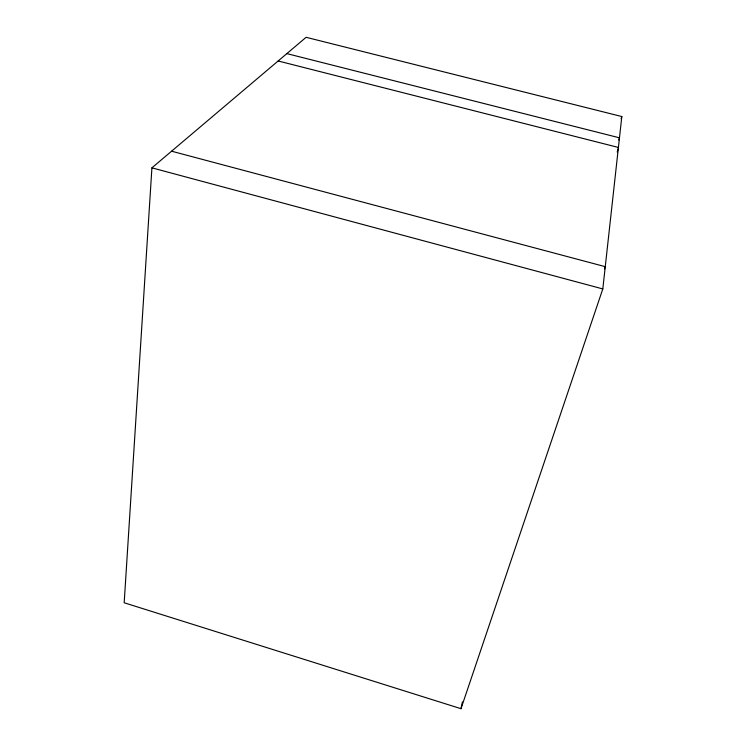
<?xml version="1.0" encoding="UTF-8"?>
<svg xmlns="http://www.w3.org/2000/svg" width="746" height="746" viewBox="0 0 746 746"><rect width="100%" height="100%" fill="white"/><g stroke="black" fill="none" stroke-linecap="round" stroke-linejoin="round"><path stroke-width="1.12" d="M151.914 167.85L124.181 602.768L461 708.7L602.805 288.935L621.819 116.544L306.112 37.3L151.914 167.85L602.805 288.935M461 708.7L462.427 701.874M621.12 118.763L621.819 116.544M618.77 140.043L619.469 137.824L286.846 53.609M617.212 151.942L618.285 148.613M604.521 268.886L605.258 266.676L171.58 151.196M278.155 60.976L618.415 147.456"/></g></svg>
